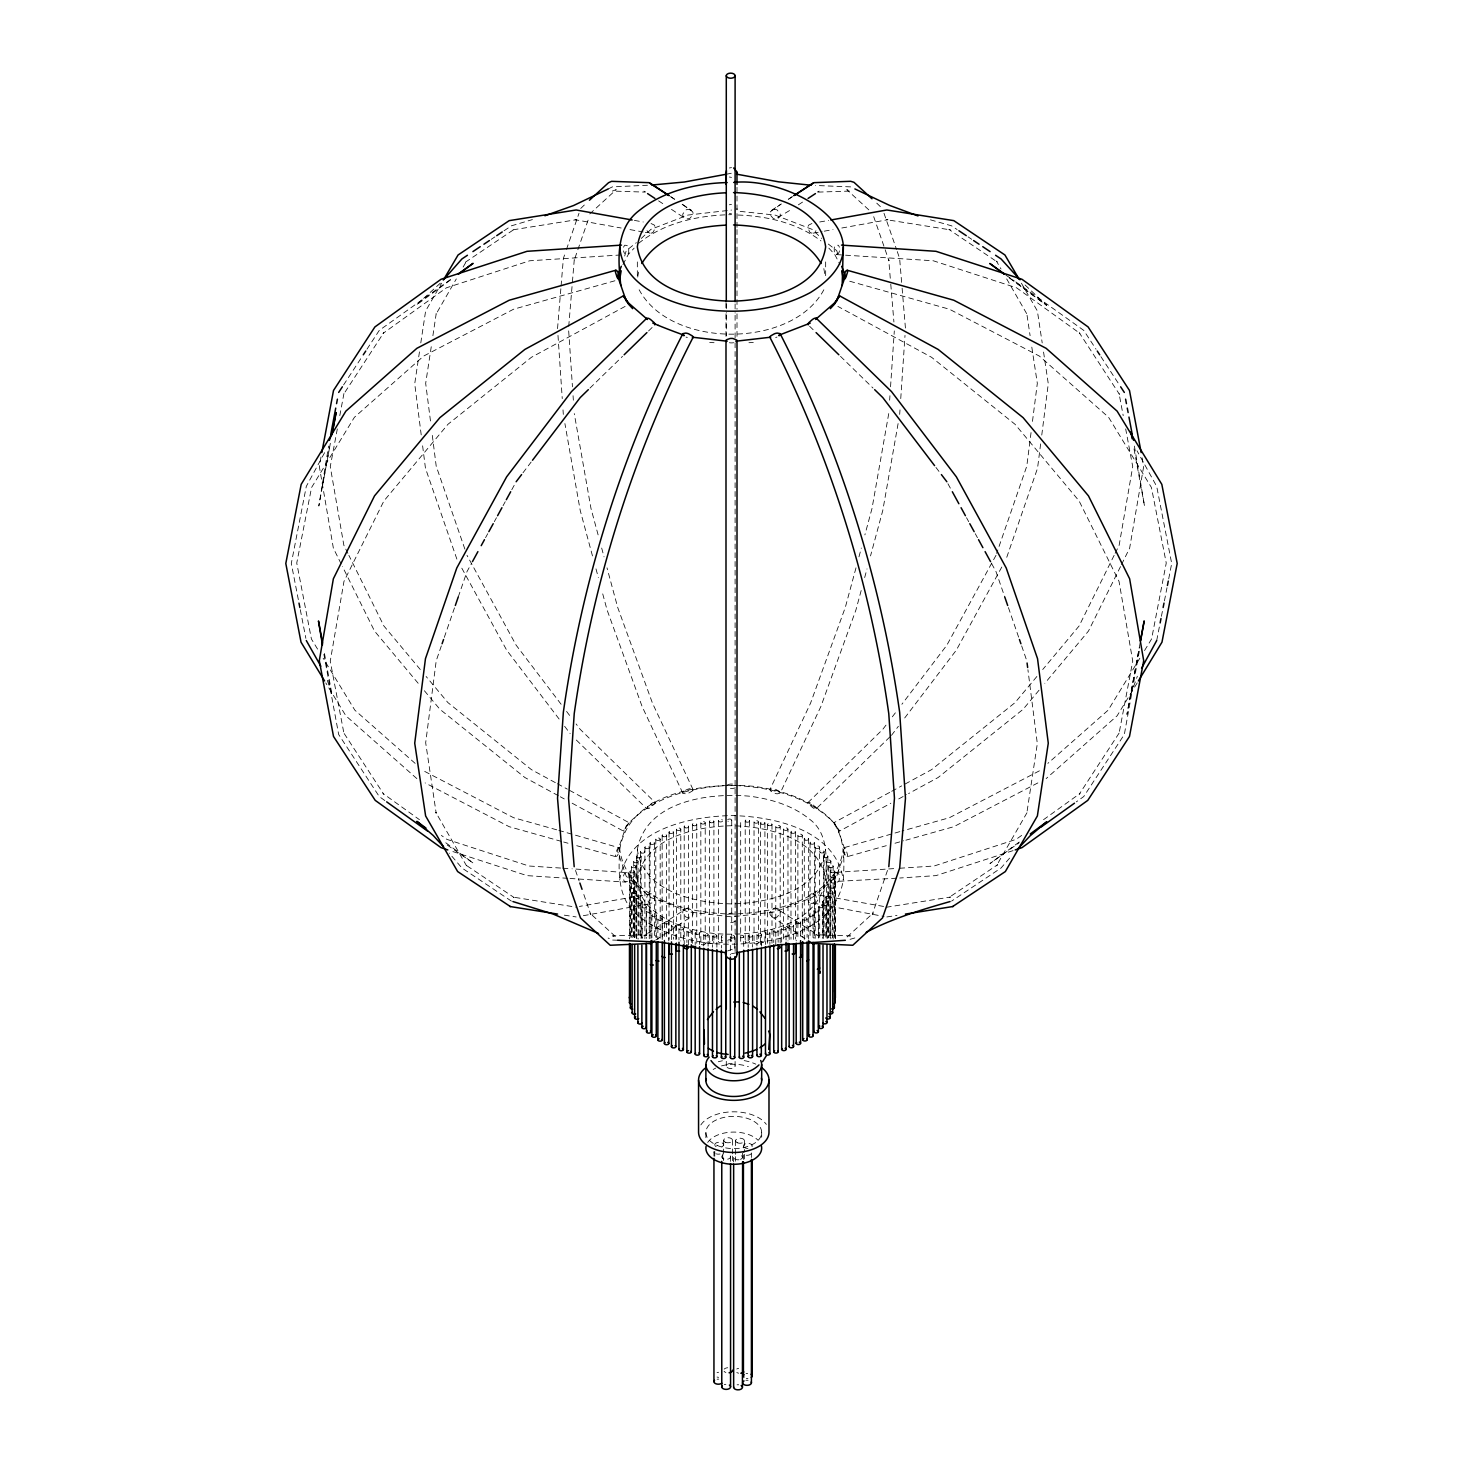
<?xml version="1.0" encoding="UTF-8"?>
<svg xmlns="http://www.w3.org/2000/svg" width="1463" height="1463" viewBox="0 0 1463 1463"><rect width="100%" height="100%" fill="white"/><g stroke="black" fill="none" stroke-linecap="round" stroke-linejoin="round"><path stroke-width="0.75" stroke-dasharray="5 3.75" d="M737.005 229.545L737.005 309.315M737.005 227.314L737.005 186.642M889.65 400.185L889.943 395.723M890.546 386.781L894.314 330.912M899.69 414.376L900.001 409.878M900.751 398.594L905.012 335.411M557.531 328.645L560.896 288.193M561.079 285.943L563.365 258.476L565.724 251.581M568.723 326.45L572.234 284.169M572.417 281.957L574.264 259.701L574.045 260.707L589.296 216.67M888.736 413.59L872.003 508.502L864.889 534.873M330.345 443.307L318.824 506.033L328.59 446.087M1139.33 651.218L1124.334 734.481L1083.717 796.585L1076.329 801.852M1031.049 432.591L1026.788 466.167L996.669 553.361M1032.476 421.399L1037.322 383.343L1031.744 346.713M1040.632 443.911L1037.541 468.251L1006.123 559.122M1041.766 435.06L1048.276 383.763L1043.54 351.888M419.46 351.888L414.724 383.763L421.234 435.06M420.795 342.909L425.623 310.979L441.588 283.182M431.256 346.713L425.678 383.343L430.524 421.399M432.902 335.685L436.193 313.667L435.809 314.563L456.31 278.921M637.703 277.074L639.166 268.589M619.727 849.546C629.09 791.483 705.66 782.303 753.299 786.271C778.7 789.599 804.284 797.28 824.419 813.702C845.23 829.375 844.754 856.678 843.273 880.086C833.91 938.149 757.34 947.347 709.701 943.379C684.3 940.032 658.716 932.37 638.581 915.929C617.77 900.257 618.246 872.954 619.727 849.546C626.969 899.763 688.835 913.205 731.5 914.064C774.165 913.205 836.031 899.763 843.273 849.546M619.727 880.086C626.969 829.868 688.835 816.427 731.5 815.568C774.165 816.427 836.031 829.868 843.273 880.086M637.338 849.546C646.134 800.938 708.988 792.452 749.861 796.238C771.257 799.036 792.818 805.51 809.771 819.353C828.899 833.709 826.357 859.037 825.662 880.086C816.866 928.694 754.012 937.18 713.139 933.394C691.743 930.596 670.182 924.141 653.23 910.297C634.101 895.941 636.643 870.613 637.338 849.546C643.446 891.863 695.547 903.183 731.5 903.896C767.453 903.183 819.554 891.863 825.662 849.546M637.338 880.086C643.446 837.787 695.547 826.467 731.5 825.735C767.453 826.467 819.554 837.787 825.662 880.086M898.099 423.575L882.774 510.496L870.522 555.922M1140.171 642.897L1126.931 714.401L1139.238 647.78M322.409 486.283L330.272 443.819M321 457.005L319.355 466.642L333.363 548.15L341.501 564.59M337.313 428.933L330.272 466.606L343.842 545.224L347.865 553.307M339.8 415.638L343.951 393.474L343.567 394.333L383.69 332.778L382.977 333.454L446.416 287.809L529.679 260.78L621.958 254.891M1156.703 640.538L1159.702 625.122M1161.421 616.307L1162.701 609.705M1164.42 600.891L1166.999 587.687M1168.699 578.873L1171.698 563.474L1156.703 486.393L1137.025 450.787M572.143 803.205L623.366 831.057L629.09 822.736L569.308 790.221M839.451 250.886L839.305 251.508A4.115 2.213 -78.7 0 1 837.952 253.94L835.446 254.269A6.401 3.438 -78.6 0 1 834.331 252.697L834.221 247.924A4.096 2.213 -78.7 0 1 835.245 245.839L838.08 245.162A6.401 3.438 -78.6 0 1 839.195 246.717L839.378 247.247M856.001 567.827L845.321 607.364L810.557 703.154L769.977 789.49M858.964 556.836L861.323 548.058M861.177 590.54L855.91 610.016L820.908 706.446L780.218 793.074L777.237 793.842A6.401 2.67 22.1 0 1 774.53 793.202L770.727 791.062A4.133 1.719 22.1 0 1 770.105 789.252L772.976 788.703A6.401 2.67 22.2 0 1 775.683 789.362L779.468 791.501A4.115 1.719 22.1 0 1 780.218 793.074M864.67 577.556L867.01 568.906M624.664 256.007L626.237 250.667L636.35 242.675M889.87 736.913L816.171 808.783L814.525 808.637A6.401 1.664 40.9 0 1 812.459 807.448L808.71 804.065A4.096 1.061 40.8 0 1 807.905 802.675L882.792 729.342L886.889 723.966M816.171 808.783L816.208 808.399A4.096 1.061 41 0 0 815.421 807.009L811.654 803.644A6.401 1.664 40.9 0 0 809.588 802.456L807.96 802.291M623.622 247.247L623.805 246.717A6.401 3.438 78.6 0 1 624.92 245.162L627.755 245.839A4.096 2.195 78.6 0 1 628.779 247.924L628.669 252.697A6.401 3.438 78.6 0 1 627.554 254.269L624.719 253.574A4.096 2.195 78.6 0 1 623.695 251.49L623.549 250.886M441.351 645.878L436.212 660.764L425.678 742.765L436.193 813.263L435.809 812.367L466.551 865.84L465.307 864.67L514.153 897.569L512.416 897.02L576.148 907.17M444.295 637.374L454.572 607.602M458.248 596.977L466.99 571.612L471.36 563.639M566.455 249.46L579.001 213.269M887.492 870.43L872.259 914.466L873.246 913.003L846.766 937.289L850.533 935.881L816.061 934.747L819.115 935.771L775.683 908.084A6.401 5.962 -71.7 0 0 772.976 908.742L770.105 912.162A4.115 3.84 -71.8 0 0 770.416 915.216L774.53 917.557A6.401 5.98 -72.2 0 0 777.237 916.917L780.09 913.479A4.115 3.84 -71.7 0 0 779.797 910.425L778.133 908.724M1130.606 694.815L1137.354 676.235M1114.129 555.337L1079.109 625.963L1042.717 669.524M1115.135 553.307L1119.158 545.224L1132.728 466.606L1125.687 428.933M1120.512 566.602L1088.472 631.065L1044.838 683.276M1121.499 564.59L1129.637 548.15L1143.645 466.642L1142 457.005M622.964 264.584L628.249 254.489L634.156 248.125M823.834 289.784C792.288 348.962 670.712 348.962 639.166 289.784M324.603 452.67L306.297 486.393L291.302 563.474L298.58 600.891M485.551 537.671L487.746 533.684M494.293 521.688L496.487 517.701M503.034 505.723L505.229 501.718M511.776 489.739L515.049 483.759M996.01 555.318L946.854 645.183L901.885 704.27M1001.808 567.022L956.345 650.121L903.896 719.028M463.131 267.034L466.551 261.091L465.307 262.261L514.153 229.362L512.416 229.91L576.715 219.669M1139.842 658.259L1108.131 710.195L1047.855 763.375M1144.541 650.56L1151.582 639.02L1166.249 563.036L1151.436 487.526L1108.607 417.302L1039.407 356.094L949.432 309.223L848.083 280.768M1137.226 682.874L1117.11 715.809L1046.136 778.609M343.586 384.934L362.056 356.698M366.975 349.182L379.283 330.364L450.403 279.579M580.72 208.478L586.242 203.156M522.968 472.805L531.142 462.052M892.339 716.815L896.417 711.439M891.479 735.359L898.373 726.288M629.108 822.7L623.366 831.057M1036.883 676.491L1015.048 702.624L931.565 769.648L903.659 784.808M1039.041 690.225L1023.112 709.281L938.13 777.511L908.578 793.568M1009.598 858.141L1001.076 867.98L951.608 901.098M440.308 283.2L416.278 305.109L452.908 278.171M589.973 388.079L622.506 356.35M648.548 330.985L653.412 326.231M641.288 238.432L650.944 229.344L687.903 215.079L731.5 210.069M589.754 213.927L616.234 189.641L612.467 191.05L644.781 192.11M781.352 203.906L770.416 211.714A4.115 3.84 71.8 0 0 770.105 214.768L772.976 218.206A6.401 5.962 71.7 0 0 775.683 218.847L791.52 209.374M684.867 908.724L683.203 910.443A4.115 3.84 71.8 0 0 682.91 913.479L685.763 916.917A6.401 5.98 71.8 0 0 688.47 917.557L692.584 915.216A4.115 3.84 71.7 0 0 692.895 912.162L690.024 908.742A6.401 5.962 71.6 0 0 687.317 908.084L643.885 935.771L646.939 934.747L612.467 935.881L616.234 937.289L589.754 913.003L590.741 914.466L582.768 891.406M727.605 950.987L731.5 949.542L735.395 950.987M727.605 914.521L730.037 913.333A6.401 6.327 0.1 0 1 732.963 913.333L735.395 914.521M735.395 921.123L732.963 922.33A6.401 6.327 0 0 1 730.037 922.33L727.605 921.123M1019.254 842.03L989.939 863.591L1019.071 842.798M1021.649 835.41L1016.163 839.341L934.126 866.005L897.807 868.364M1043.54 819.682L1080.023 793.476L1079.31 794.153L1119.433 732.597L1119.049 733.457L1132.746 661.148L1119.03 581.396L1079.109 500.968L1015.048 424.307L931.565 357.283L837.878 306.407M638.581 243.352C664.586 222.358 698.784 215.244 731.5 214.659M491.239 239.329L494.915 236.878M504.077 230.752L511.392 225.832L532.386 219.596M778.133 218.206L779.797 216.506A4.096 3.822 71.6 0 0 780.218 214.073L777.237 210.032A6.401 5.98 71.8 0 0 774.53 209.374L772.08 210.014M798.359 204.857L804.394 200.87M788.776 199.023L792.471 196.572M771.568 210.361L780.84 204.253M788.246 199.37L791.958 196.92M819.115 191.159L817.378 192M655.68 940.124L691.432 916.588M899.836 831.624L843.401 847.882A6.401 1.646 67.9 0 0 843.401 849.564L844.608 853.642A4.115 1.061 67.8 0 0 845.998 856.02L847.095 856.715L886.285 845.687M847.095 856.715L847.461 856.221A6.401 1.646 67.8 0 0 847.479 854.538L846.254 850.46A4.133 1.061 67.8 0 0 844.608 847.79L843.767 847.37M889.705 792.379L833.892 822.7L839.634 831.057L890.857 803.205M898.739 798.926L906.603 794.647M625.122 306.407L531.435 357.283L447.952 424.307L383.891 500.968L343.97 581.378L330.254 661.148L343.951 733.457L343.567 732.597L383.69 794.153L382.977 793.476L419.46 819.682M891.699 791.3L901.665 785.887M1039.407 770.836L949.432 817.707L901.994 831.021M1037.852 782.924L953.785 826.705L905.89 840.183M608.151 188.983L612.375 186.88L647.451 185.252M854.849 937.948L847.095 940.197M776.963 337.057L775.683 337.569M727.605 784.698L730.037 784.113A6.401 3.017 0 0 1 732.963 784.131L735.395 784.698M735.395 787.844L732.963 788.429A6.401 3.036 0 0 1 730.037 788.429L727.605 787.844M1013.054 850.625L935.973 875.624L899.727 878.019M729.36 167.989L731.5 167.605M811.928 223.528L808.71 225.064A4.096 3.182 89.9 0 0 807.905 227.35L809.588 231.922A6.401 4.956 89.9 0 0 811.654 233.129L815.421 231.684A4.096 3.164 89.9 0 0 815.952 230.624M649.737 893.783L647.579 895.246A4.096 3.182 89.8 0 0 646.792 897.551L648.475 902.122A6.401 4.956 89.9 0 0 650.541 903.311L653.943 902.305A4.133 3.2 89.8 0 0 655.113 898.959L653.412 895.009A6.401 4.956 -90 0 0 651.346 893.802L579.421 906.438M729.36 204.802L730.037 204.601A6.401 6.327 0 0 1 731.5 204.436M614.917 280.768L513.568 309.223L423.593 356.094L354.393 417.302L311.564 487.526L296.751 563.036L311.418 639.02L318.459 650.56M894.99 843.237L903.713 840.786M726.361 174.225L731.5 173.201M731.5 953.73L736.639 952.706M813.263 233.147L822.06 231.575M824.254 231.172L833.032 229.6M841.828 228.009L887.968 219.688L886.285 219.669L950.584 229.91L948.847 229.362L997.693 262.261L996.449 261.091L1001.003 269.009M819.737 221.992L828.607 220.401M583.353 915.692L652.132 903.348M886.285 907.261L950.584 897.02L948.847 897.569L997.693 864.67L996.449 865.84L1027.191 812.367L1026.807 813.263L1037.322 743.588L1027.922 669.725M886.852 916.954L896.984 915.417M733.64 342.726L732.963 342.817A6.401 3.036 0 0 1 730.037 342.817L729.36 342.726M626.493 872.332L625.048 872.99A4.133 2.213 -78.6 0 0 623.549 876.044L623.805 880.214A6.401 3.438 -78.6 0 0 624.92 881.787L627.426 881.458A4.133 2.213 -78.6 0 0 628.925 878.403L628.669 874.234A6.401 3.438 -78.7 0 0 627.554 872.661L572.015 868.803M837.019 882.116L838.08 881.787A6.401 3.438 78.6 0 0 839.195 880.214L839.451 876.044A4.115 2.213 78.6 0 0 838.281 873.356L835.446 872.661A6.401 3.438 78.7 0 0 834.331 874.234L834.056 878.403A4.133 2.213 78.6 0 0 835.574 881.458L897.496 878.166M836.507 872.332L886.45 869.095M888.718 868.949L895.539 868.51M748.946 342.708L753.299 342.47M818.219 192.11L850.533 191.05L846.766 189.641L869.936 210.891M651.072 223.528L654.29 225.064A4.115 3.182 -89.9 0 1 655.095 227.972L653.412 231.922A6.401 4.956 -89.8 0 1 651.346 233.129L645.348 232.361M576.148 219.761L575.032 219.688L621.172 228.009M564.334 915.161L576.148 916.954M850.625 186.88L815.494 185.472M617.66 940.234L612.375 940.051L608.114 938.021M738.047 215.043C767.161 216.067 797.408 222.925 820.944 240.901M709.701 342.47L714.054 342.708M731.5 177.389L729.36 177.005M836.507 254.599L843.31 255.037M845.596 255.184L933.321 260.78L1016.584 287.809L1080.023 333.454L1079.31 332.778L1119.433 394.333L1119.049 393.474L1123.2 415.638M560.658 868.053L528.875 866.005L446.837 839.341L441.351 835.41M562.926 868.199L569.747 868.656M567.754 878.312L527.027 875.624L449.946 850.625M569.985 878.458L625.981 882.116M619.233 847.37L618.392 847.772A4.115 1.061 -67.9 0 0 617.002 849.893L615.539 854.538A6.401 1.664 -67.8 0 0 615.539 856.239L616.746 856.312A4.133 1.061 -67.8 0 0 618.392 853.624L619.599 849.564A6.401 1.646 -67.9 0 0 619.599 847.882L558.866 830.417M883.579 906.438L811.654 893.802A6.401 4.956 -89.8 0 0 809.588 895.009L807.905 898.959A4.133 3.2 -89.9 0 0 809.057 902.305L884.073 916.478M810.868 903.348L812.459 903.311A6.401 4.956 90 0 0 814.525 902.122L816.208 897.551A4.096 3.182 -89.9 0 0 815.421 895.246L813.263 893.783M740.205 211.385L775.097 215.079L812.056 229.344L821.731 238.414M634.393 220.401L643.263 221.992M629.968 229.6L643.153 231.959M556.708 829.814L513.568 817.707L423.593 770.836M561.463 841.408L509.215 826.705L425.148 782.924M563.657 842.011L568.01 843.237M576.715 845.687L615.905 856.715M930.468 219.834L951.608 225.832L957.095 229.526M729.36 213.397L730.037 213.598A6.401 6.327 0 0 0 731.5 213.763M649.737 233.147L647.926 232.123A4.115 3.182 -89.9 0 1 647.048 230.624M645.622 192L643.885 191.159M687.317 337.569L686.037 337.057M690.92 210.014L688.47 209.374A6.401 5.98 -71.7 0 0 685.763 210.032L682.782 214.073A4.115 3.84 -71.6 0 0 683.532 217.018L687.317 218.847A6.401 5.962 -71.7 0 0 690.024 218.188L692.895 214.768A4.115 3.84 -71.9 0 0 692.584 211.714L681.648 203.906M555.355 782.632L531.435 769.648L447.952 702.624L426.117 676.491M557.348 783.711L567.315 789.124M558.354 795.707L524.87 777.511L439.888 709.281L423.959 690.225M560.329 796.786L564.261 798.926M670.529 196.572L674.224 199.023M671.042 196.92L674.754 199.37M682.16 204.253L691.432 210.361M658.606 200.87L664.641 204.857M671.48 209.374L684.867 218.206M771.568 916.588L808.637 941.002M968.085 236.878L971.761 239.329M511.392 901.098L461.924 867.98L449.214 853.148M447.166 844.974L473.372 863.207L444.203 841.591M1005.904 275.135L1014.188 280.805M1015.834 281.938L1083.717 330.364L1096.025 349.182M384.824 800.535L379.283 796.585L338.666 734.481L323.707 653.358M1009.945 278.299L1046.52 305.273L1022.93 282.962M1009.525 277.915L1046.52 305.273M833.91 822.736L839.634 831.057M828.314 244.047L836.763 250.667L838.354 255.97M415.145 763.375L354.869 710.195L323.158 658.259M416.864 778.609L345.89 715.809L325.774 682.874M876.758 203.156L882.28 208.478M655.04 802.291L653.412 802.437A6.401 1.646 -40.9 0 0 651.328 803.662L647.579 807.009A4.096 1.061 -40.9 0 0 646.792 808.399L648.475 808.637A6.401 1.646 -40.9 0 0 650.541 807.43L654.29 804.065A4.115 1.061 -40.9 0 0 655.095 802.456L580.208 729.342L576.111 723.966M809.588 326.231L814.452 330.985M840.494 356.35L873.027 388.079M576.331 740.04L646.829 808.783M828.844 248.125L834.751 254.489L840.036 264.584M420.283 669.524L383.891 625.963L348.871 555.337M418.162 683.276L374.528 631.065L342.488 566.602M935.954 467.429L940.032 472.805M561.115 704.27L516.146 645.183L466.99 555.318M566.583 711.439L570.661 716.815M559.104 719.028L506.655 650.121L461.192 567.022M564.627 726.288L570.149 733.548M1100.944 356.698L1119.414 384.934M1021.412 283.182L1037.377 310.979L1042.205 342.909M1006.69 278.921L1027.191 314.563L1026.807 313.667L1030.098 335.685M947.951 483.759L951.224 489.739M966.513 517.701L968.707 521.688M975.254 533.684L977.449 537.671M991.64 563.639L996.01 571.612L1004.752 596.977M693.023 789.49L652.461 703.154L617.679 607.364L606.999 567.827M682.782 793.074L642.092 706.446L607.09 610.016L601.823 590.54M456.877 559.122L425.459 468.251L422.368 443.911M883.999 213.269L896.545 249.46M897.276 251.581L899.635 258.476L901.921 285.943M873.704 216.67L888.955 260.707L888.736 259.701L890.583 281.957M1008.428 607.602L1018.705 637.374M1021.649 645.878L1026.788 660.764M464.868 549.1L436.212 466.167L431.951 432.591M575.508 870.43L579.129 880.909M327.328 680.313L332.083 694.925L323.835 650.084M598.111 534.873L590.997 508.502L574.264 413.59M601.677 548.058L604.036 556.836M592.478 555.922L580.226 510.496L564.901 423.575M595.99 568.906L598.33 577.556M300.299 609.705L305.858 638.325M1134.41 446.087L1144.523 505.979L1133.386 445.465M823.834 268.589L825.297 277.074M902.122 288.193L905.469 328.645M890.766 284.169L893.911 322.006M568.686 330.912L572.454 386.781M573.057 395.723L573.35 400.185M557.988 335.411L562.249 398.594M562.999 409.878L563.31 414.376M835.355 876.648A2.195 1.262 0 0 1 831.935 877.635A2.195 1.262 0 0 1 832.154 875.441A2.195 1.262 0 0 1 835.355 876.648L835.355 938.167M835.245 881.622L835.245 938.588M834.66 871.381L834.66 937.454M834.349 886.889L834.349 937.015M833.142 866.151L833.142 939.063M832.666 892.083A2.195 1.262 0 0 1 829.247 893.07A2.195 1.262 0 0 1 829.484 890.876A2.195 1.262 0 0 1 832.666 892.083L832.666 937.655M830.893 861.36A2.195 1.262 0 0 1 827.491 862.365A2.195 1.262 0 0 1 827.692 860.153A2.195 1.262 0 0 1 830.893 861.36L830.856 938.88M830.253 871.454L830.179 937.856M829.96 886.944L829.96 937.088M828.771 866.462L828.771 937.088M828.259 891.918L828.259 937.49M827.857 856.367L827.857 938.405M826.979 901.793L826.979 938.258M826.504 861.232L826.504 938.697M825.662 261.932L825.662 277.037M825.809 897.13L825.809 938.149M824.071 851.557L824.071 938.149M823.468 856.458L823.468 938.496M823.011 906.566A2.195 1.262 0 0 1 819.591 907.535A2.195 1.262 0 0 1 819.847 905.341A2.195 1.262 0 0 1 823.011 906.566L823.011 938.46M822.572 901.848L822.572 938.313M819.609 847.278A2.195 1.262 0 0 1 816.226 848.302A2.195 1.262 0 0 1 816.391 846.089A2.195 1.262 0 0 1 819.609 847.278L819.701 938.46M818.622 906.383L818.622 938.295M818.366 910.772L818.366 938.112M815.202 847.168L815.202 938.313M814.452 842.926L814.452 938.624M813.977 911.028L813.977 938.386M813.044 915.052L813.044 937.838M810.045 843.035L810.045 938.734M808.655 838.866L808.655 939.118M807.101 919.057A2.195 1.262 0 0 1 803.681 920.008A2.195 1.262 0 0 1 803.955 917.813A2.195 1.262 0 0 1 807.101 919.057L807.101 937.289M804.284 838.866L804.284 939.447M802.712 918.874L802.712 937.088M802.291 835.428A2.195 1.262 0 0 1 798.908 836.452A2.195 1.262 0 0 1 799.072 834.257A2.195 1.262 0 0 1 802.291 835.428L802.291 937.966M800.59 922.403L800.59 938.35M797.884 835.318L797.884 937.856M796.201 922.659L796.201 940.874M795.378 832.008L795.378 939.1M793.549 925.732L793.549 939.392M790.989 832.136L790.989 939.228M789.16 925.75L789.16 941.697M787.972 829.283A2.195 1.262 0 0 1 784.461 830.143A2.195 1.262 0 0 1 784.936 827.967A2.195 1.262 0 0 1 787.972 829.283L787.972 940.947M786.052 928.676A2.195 1.262 0 0 1 782.614 929.627A2.195 1.262 0 0 1 782.906 927.432A2.195 1.262 0 0 1 786.052 928.676L786.052 940.069M783.601 828.972L783.601 940.618M781.663 928.475L781.663 942.154M780.181 826.632A2.195 1.262 0 0 1 776.798 827.656A2.195 1.262 0 0 1 776.944 825.461A2.195 1.262 0 0 1 780.181 826.632L780.181 947.402M778.133 930.907L778.133 942.3M775.774 826.54L775.774 947.311M773.744 931.145L773.744 942.538M771.989 824.382L771.989 945.153M769.885 933.047L769.885 944.44M767.6 824.51L767.6 945.281M765.478 933.065L765.478 944.458M764.911 822.938L764.911 943.708A2.195 1.262 0 0 0 761.93 942.647A2.195 1.262 0 0 0 760.943 944.586A2.195 1.262 0 0 0 764.418 944.641M761.674 1132.252L761.674 1138.982M761.345 934.766A2.195 1.262 0 0 1 757.889 935.698A2.195 1.262 0 0 1 758.2 933.504A2.195 1.262 0 0 1 761.345 934.766L761.345 946.159M760.522 823.212L760.522 943.964M758.419 822.023A2.195 1.262 0 0 1 754.999 822.992A2.195 1.262 0 0 1 755.255 820.798A2.195 1.262 0 0 1 758.419 822.023L758.419 942.794A2.195 1.262 0 0 1 754.999 943.763A2.195 1.262 0 0 1 755.255 941.569A2.195 1.262 0 0 1 758.419 942.794M756.956 934.546L756.956 945.939M754.03 821.859L754.03 942.629M752.585 935.698L752.585 947.091M751.415 1152.917L751.415 1157.471M749.623 820.908L749.623 941.678M748.196 935.918L748.196 947.311M745.216 820.962L745.216 941.733M744.411 1140.719L744.411 1152.112M744.411 1154.38L744.411 1158.952M740.406 935.406A2.195 1.262 0 0 1 743.698 936.503L743.698 947.896M752.055 1146.608A4.407 2.542 0 0 0 748.599 1143.408A4.407 2.542 0 0 0 743.442 1145.712L743.423 1152.661M743.423 1154.929L743.423 1159.482M742.619 1152.917L742.619 1159.757M737.005 313.85L737.005 336.472M735.596 1140.719L735.596 1154.38M735.596 1156.666L735.596 1161.22M735.103 303.957L735.103 313.082M735.103 315.35L735.103 340.458M735.103 342.744L735.103 951.974M735.103 1061.498L735.103 1066.07A4.407 2.542 0 0 1 728.373 1068.136A4.407 2.542 0 0 1 728.611 1063.747A4.407 2.542 0 0 1 735.103 1066.07M734.737 936.85A2.195 1.262 0 0 1 731.281 937.783A2.195 1.262 0 0 1 731.61 935.589A2.195 1.262 0 0 1 734.737 936.85L734.737 950.529M733.64 1157.361L733.64 1161.915M732.524 1140.171L732.524 1153.832M732.524 1156.117L732.524 1160.671M731.719 820.396L731.719 941.166M730.567 1156.812L730.567 1161.366M730.348 936.631L730.348 954.864M726.288 303.792L726.288 312.917M726.288 315.203L726.288 335.74M726.288 1061.333L726.288 1065.905M725.995 302.676L725.995 309.315M725.995 313.85L725.995 336.472M723.728 1140.335L723.545 1160.561M722.74 1153.978L722.74 1158.55M721.387 936.631L721.387 948.024M718.37 820.725L718.37 941.495M716.87 935.845A2.195 1.262 0 0 1 713.56 936.942A2.195 1.262 0 0 1 713.578 934.747A2.195 1.262 0 0 1 716.87 935.845L716.87 947.238M714.767 1151.436L714.767 1156.319M713.907 821.365L713.907 942.135M713.944 1151.546L713.944 1156.099M712.481 935.845L712.481 947.238M709.537 821.657L709.537 942.428M708.11 934.82A2.195 1.262 0 0 1 704.636 935.753A2.195 1.262 0 0 1 705.001 933.559A2.195 1.262 0 0 1 708.11 934.82L708.11 946.214M705.879 1132.728L705.879 1139.439M705.221 822.883A2.195 1.262 0 0 1 701.819 823.87A2.195 1.262 0 0 1 702.039 821.676A2.195 1.262 0 0 1 705.221 822.883L705.221 943.653A2.195 1.262 0 0 1 701.819 944.641A2.195 1.262 0 0 1 702.039 942.428A2.195 1.262 0 0 1 705.221 943.653M703.721 934.583L703.721 945.976M700.832 822.736L700.832 943.507M699.57 933.028L699.57 944.421M696.754 824.492L696.754 945.263M695.181 933.229L695.181 944.623M692.365 824.565L692.365 945.336M691.304 931.126A2.195 1.262 0 0 1 687.976 932.205A2.195 1.262 0 0 1 688.012 930.011A2.195 1.262 0 0 1 691.304 931.126L691.304 942.519M688.579 826.522L688.579 947.293M686.897 931.108L686.897 942.501M684.209 826.833L684.209 945.317M683.367 928.822A2.195 1.262 0 0 1 679.893 929.718A2.195 1.262 0 0 1 680.277 927.524A2.195 1.262 0 0 1 683.367 928.822L683.367 942.483M680.789 829.32A2.195 1.262 0 0 1 677.406 830.307A2.195 1.262 0 0 1 677.607 828.113A2.195 1.262 0 0 1 680.789 829.32L680.789 940.965M678.978 928.566L678.978 939.959M676.4 829.174L676.4 940.837M675.851 925.768L675.851 941.715M673.419 832.154L673.419 939.246M671.462 925.951L671.462 939.63M669.03 832.246L669.03 939.337M668.792 922.678A2.195 1.262 0 0 1 665.464 923.756A2.195 1.262 0 0 1 665.519 921.562A2.195 1.262 0 0 1 668.792 922.678L668.792 940.91M666.525 835.355L666.525 940.179M664.385 922.641L664.385 940.874M662.245 919.239A2.195 1.262 0 0 1 658.771 920.136A2.195 1.262 0 0 1 659.155 917.959A2.195 1.262 0 0 1 662.245 919.239L662.245 939.758M662.154 835.684L662.154 940.49M660.179 839.25A2.195 1.262 0 0 1 656.796 840.256A2.195 1.262 0 0 1 656.978 838.061A2.195 1.262 0 0 1 660.179 839.25L660.179 939.502M657.875 918.983L657.875 939.484M656.284 915.161L656.284 937.948M655.79 839.122L655.79 937.106M654.418 843.109L654.418 938.807M651.895 915.326L651.895 938.112M650.944 911.102A2.195 1.262 0 0 1 647.597 912.162A2.195 1.262 0 0 1 647.688 909.968A2.195 1.262 0 0 1 650.944 911.102L650.944 938.46M650.029 843.2L650.029 938.917M649.279 847.242L649.279 938.716M646.536 911.065L646.536 938.405M646.244 906.804A2.195 1.262 0 0 1 642.751 907.682A2.195 1.262 0 0 1 643.171 905.506A2.195 1.262 0 0 1 646.244 906.804L646.244 938.697M644.909 847.242L644.909 938.716M642.275 901.94L642.275 938.405M641.873 906.53L641.873 938.423M641.105 856.55L641.105 938.588M640.447 851.85L640.447 938.441M639.02 897.221A2.195 1.262 0 0 1 635.674 898.282A2.195 1.262 0 0 1 635.783 896.069A2.195 1.262 0 0 1 639.02 897.221L639.02 938.24M638.087 861.652A2.195 1.262 0 0 1 634.576 862.512A2.195 1.262 0 0 1 635.052 860.335A2.195 1.262 0 0 1 638.087 861.652L638.087 939.136M637.338 261.932L637.338 277.037M636.698 856.678L636.698 938.697M636.515 892.357A2.195 1.262 0 0 1 633.022 893.235A2.195 1.262 0 0 1 633.461 891.04A2.195 1.262 0 0 1 636.515 892.357L636.515 937.929M635.856 866.553A2.195 1.262 0 0 1 632.491 867.596A2.195 1.262 0 0 1 632.638 865.401A2.195 1.262 0 0 1 635.856 866.553L635.856 937.198M634.796 887.053L634.796 937.18M634.631 897.166L634.631 938.167M634.412 871.564L634.412 937.637M633.881 882.024A2.195 1.262 0 0 1 630.516 883.049A2.195 1.262 0 0 1 630.626 880.854A2.195 1.262 0 0 1 633.881 882.024L633.881 938.99M633.717 861.341L633.717 938.807M632.144 892.064L632.144 937.637M631.467 866.462L631.467 937.106M630.407 887.2L630.407 937.326M630.004 871.692L630.004 937.783M629.364 876.648L629.474 938.899M707.69 1142.457A27.888 16.111 0 0 1 731.628 1132.124A27.888 16.111 0 0 1 758.035 1140.226M713.176 1069.508A27.888 16.111 0 0 1 715.7 1068.118M721.552 1065.905A27.888 16.111 0 0 1 748.379 1066.655M718.333 1061.754A35.222 20.336 0 0 1 722.411 1060.785M744.173 1060.602A35.222 20.336 0 0 1 755.841 1064.168M700.85 1124.919A35.222 20.336 0 0 1 733.274 1111.807A35.222 20.336 0 0 1 766.338 1124.389M745.911 1380.322A4.407 2.542 0 0 1 748.105 1380.322M750.994 1153.85A4.407 2.542 0 0 1 747.008 1155.295A4.407 2.542 0 0 1 743.021 1153.85M730.256 1155.88A4.407 2.542 0 0 1 727.349 1159.263A4.407 2.542 0 0 1 721.826 1157.233A4.407 2.542 0 0 1 725.886 1154.27M724.295 1384.547A4.407 2.542 0 0 1 725.886 1384.309M747.959 1148.437A4.407 2.542 0 0 1 743.442 1145.712M747.959 1378.475A4.407 2.542 0 0 1 746.331 1378.329M746.075 1373.611A4.407 2.542 0 0 1 747.684 1373.391M720.089 1153.96A4.407 2.542 0 0 1 716.34 1153.886M715.041 1153.301A4.407 2.542 0 0 1 714.054 1152.186M717.108 1379.225A4.407 2.542 0 0 1 718.754 1379.134M741.522 1155.715A4.407 2.542 0 0 1 740.516 1159.373M738.998 1159.757A4.407 2.542 0 0 1 734.408 1158.696A4.407 2.542 0 0 1 734.408 1155.843M737.078 1384.821A4.407 2.542 0 0 1 738.724 1384.803M714.767 1144.926A4.407 2.542 0 0 1 719.156 1142.237A4.407 2.542 0 0 1 723.545 1144.926A4.407 2.542 0 0 1 718.607 1147.285M716.139 1146.626A4.407 2.542 0 0 1 714.968 1145.566M718.607 1377.323A4.407 2.542 0 0 1 717.035 1377.03M717.035 1372.587A4.407 2.542 0 0 1 718.607 1372.276M725.886 1372.477A4.407 2.542 0 0 1 724.094 1371.306M724.203 1369.13A4.407 2.542 0 0 1 727.714 1367.759M738.632 1373.172A4.407 2.542 0 0 1 736.785 1372.495M736.785 1369.021A4.407 2.542 0 0 1 738.632 1368.344M736.95 208.478A4.133 4.078 -0.5 0 1 736.95 209.739M722.503 942.062A2.195 1.262 0 0 1 719.211 942.446A2.195 1.262 0 0 1 719.119 940.508A2.195 1.262 0 0 1 722.448 940.782M722.503 821.292A2.195 1.262 0 0 1 719.211 821.676A2.195 1.262 0 0 1 719.119 819.737A2.195 1.262 0 0 1 722.448 820.03M740.68 941.349A2.195 1.262 0 0 0 740.68 941.02L740.68 820.249A2.195 1.262 0 0 1 740.68 820.597M722.155 937.49A2.195 1.262 0 0 1 722.32 935.479M727.696 940.38A2.195 1.262 0 0 1 730.897 940.087A2.195 1.262 0 0 1 731.116 941.953A2.195 1.262 0 0 1 727.879 941.916M727.696 819.609A2.195 1.262 0 0 1 730.897 819.317A2.195 1.262 0 0 1 731.116 821.182A2.195 1.262 0 0 1 727.879 821.145M743.698 936.503A2.195 1.262 0 0 1 740.406 937.6M838.336 870.924L836.763 876.264L812.056 897.605L775.097 911.851L731.5 916.862L687.903 911.851L680.569 908.724A333.418 288.028 81.9 0 0 658.405 900.147L650.944 897.605L626.237 876.264L617.569 851.082L626.237 825.918C652.754 796.219 693.133 786.856 731.5 785.302C769.867 786.856 810.246 796.219 836.763 825.918L845.431 851.082L838.336 870.924M683.916 791.154L683.532 791.501A4.133 1.719 -22.1 0 0 682.892 793.312L685.763 793.842A6.401 2.67 -22.1 0 0 688.47 793.202L692.273 791.062A4.133 1.719 -22.2 0 0 692.895 789.252L690.024 788.703A6.401 2.67 -22.1 0 0 687.317 789.362L683.916 791.154M717.236 1145.456A27.888 16.111 0 0 0 761.51 1134.282A27.888 16.111 0 0 0 722.594 1117.732A27.888 16.111 0 0 0 717.236 1145.456M725.575 1142.329A4.407 2.542 0 0 0 732.506 1140.5A4.407 2.542 0 0 0 726.288 1137.94A4.407 2.542 0 0 0 725.575 1142.329M737.334 1142.749A4.407 2.542 0 0 0 744.374 1141.049A4.407 2.542 0 0 0 738.303 1138.379A4.407 2.542 0 0 0 737.334 1142.749M797.006 923.5A2.195 1.262 0 0 0 800.572 922.732A2.195 1.262 0 0 0 797.609 921.343A2.195 1.262 0 0 0 797.006 923.5M826.632 897.971A2.195 1.262 0 0 0 830.179 897.185A2.195 1.262 0 0 0 827.198 895.795A2.195 1.262 0 0 0 826.632 897.971M814.781 911.888A2.195 1.262 0 0 0 818.347 911.102A2.195 1.262 0 0 0 815.385 909.712A2.195 1.262 0 0 0 814.781 911.888M823.248 902.744A2.195 1.262 0 0 0 826.906 902.122A2.195 1.262 0 0 0 824.163 900.605A2.195 1.262 0 0 0 823.248 902.744M809.313 915.984A2.195 1.262 0 0 0 812.989 915.381A2.195 1.262 0 0 0 810.246 913.863A2.195 1.262 0 0 0 809.313 915.984M789.819 926.646A2.195 1.262 0 0 0 793.495 926.061A2.195 1.262 0 0 0 790.77 924.525A2.195 1.262 0 0 0 789.819 926.646M672.212 926.829A2.195 1.262 0 0 0 675.815 926.097A2.195 1.262 0 0 0 672.925 924.671A2.195 1.262 0 0 0 672.212 926.829M652.644 916.204A2.195 1.262 0 0 0 656.247 915.491A2.195 1.262 0 0 0 653.376 914.046A2.195 1.262 0 0 0 652.644 916.204M710.341 943.288A2.195 1.262 0 0 0 713.889 942.465A2.195 1.262 0 0 0 710.908 941.111A2.195 1.262 0 0 0 710.341 943.288M710.341 822.517A2.195 1.262 0 0 0 713.889 821.712A2.195 1.262 0 0 0 710.908 820.341A2.195 1.262 0 0 0 710.341 822.517M685.031 827.692A2.195 1.262 0 0 0 688.579 826.869A2.195 1.262 0 0 0 685.58 825.498A2.195 1.262 0 0 0 685.031 827.692M645.75 848.412A2.195 1.262 0 0 0 649.279 847.571A2.195 1.262 0 0 0 646.262 846.236A2.195 1.262 0 0 0 645.75 848.412M637.429 857.556A2.195 1.262 0 0 0 641.05 856.879A2.195 1.262 0 0 0 638.234 855.398A2.195 1.262 0 0 0 637.429 857.556M695.949 934.089A2.195 1.262 0 0 0 699.533 933.357A2.195 1.262 0 0 0 696.644 931.931A2.195 1.262 0 0 0 695.949 934.089M630.736 872.57A2.195 1.262 0 0 0 634.357 871.893A2.195 1.262 0 0 0 631.522 870.412A2.195 1.262 0 0 0 630.736 872.57M761.327 824.053A2.195 1.262 0 0 0 764.893 823.267A2.195 1.262 0 0 0 761.93 821.877A2.195 1.262 0 0 0 761.327 824.053M766.137 933.961A2.195 1.262 0 0 0 769.812 933.376A2.195 1.262 0 0 0 767.106 931.821A2.195 1.262 0 0 0 766.137 933.961M693.06 825.461A2.195 1.262 0 0 0 696.699 824.821A2.195 1.262 0 0 0 693.919 823.322A2.195 1.262 0 0 0 693.06 825.461M748.983 936.777A2.195 1.262 0 0 0 752.567 936.027A2.195 1.262 0 0 0 749.641 934.619A2.195 1.262 0 0 0 748.983 936.777M631.138 888.078A2.195 1.262 0 0 0 634.759 887.383A2.195 1.262 0 0 0 631.906 885.92A2.195 1.262 0 0 0 631.138 888.078M650.742 844.096A2.195 1.262 0 0 0 654.382 843.438A2.195 1.262 0 0 0 651.565 841.938A2.195 1.262 0 0 0 650.742 844.096M638.618 902.982A2.195 1.262 0 0 0 642.239 902.269A2.195 1.262 0 0 0 639.368 900.824A2.195 1.262 0 0 0 638.618 902.982M662.995 836.525A2.195 1.262 0 0 0 666.525 835.702A2.195 1.262 0 0 0 663.507 834.349A2.195 1.262 0 0 0 662.995 836.525M745.892 942.629A2.195 1.262 0 0 0 749.568 942.007A2.195 1.262 0 0 0 746.807 940.49A2.195 1.262 0 0 0 745.892 942.629M745.892 821.859A2.195 1.262 0 0 0 749.568 821.237A2.195 1.262 0 0 0 746.807 819.719A2.195 1.262 0 0 0 745.892 821.859M630.224 877.818A2.195 1.262 0 0 0 633.735 876.94A2.195 1.262 0 0 0 630.681 875.624A2.195 1.262 0 0 0 630.224 877.818M641.471 852.984A2.195 1.262 0 0 0 644.836 851.96A2.195 1.262 0 0 0 641.617 850.771A2.195 1.262 0 0 0 641.471 852.984M774.53 932.004A2.195 1.262 0 0 0 778.115 931.236A2.195 1.262 0 0 0 775.171 929.828A2.195 1.262 0 0 0 774.53 932.004M669.725 833.124A2.195 1.262 0 0 0 673.364 832.484A2.195 1.262 0 0 0 670.584 830.984A2.195 1.262 0 0 0 669.725 833.124M791.702 833.014A2.195 1.262 0 0 0 795.323 832.337A2.195 1.262 0 0 0 792.507 830.856A2.195 1.262 0 0 0 791.702 833.014M810.758 843.913A2.195 1.262 0 0 0 814.397 843.255A2.195 1.262 0 0 0 811.599 841.774A2.195 1.262 0 0 0 810.758 843.913M824.163 857.355A2.195 1.262 0 0 0 827.802 856.696A2.195 1.262 0 0 0 825.022 855.197A2.195 1.262 0 0 0 824.163 857.355M831.679 882.756A2.195 1.262 0 0 0 835.227 881.951A2.195 1.262 0 0 0 832.246 880.58A2.195 1.262 0 0 0 831.679 882.756M830.947 872.332A2.195 1.262 0 0 0 834.605 871.71A2.195 1.262 0 0 0 831.825 870.192A2.195 1.262 0 0 0 830.947 872.332M830.637 887.84A2.195 1.262 0 0 0 834.294 887.218A2.195 1.262 0 0 0 831.533 885.7A2.195 1.262 0 0 0 830.637 887.84M829.612 867.303A2.195 1.262 0 0 0 833.142 866.48A2.195 1.262 0 0 0 830.143 865.127A2.195 1.262 0 0 0 829.612 867.303M820.542 852.71A2.195 1.262 0 0 0 824.071 851.887A2.195 1.262 0 0 0 821.054 850.533A2.195 1.262 0 0 0 820.542 852.71M805.125 840.036A2.195 1.262 0 0 0 808.655 839.195A2.195 1.262 0 0 0 805.619 837.842A2.195 1.262 0 0 0 805.125 840.036M768.331 825.388A2.195 1.262 0 0 0 771.952 824.711A2.195 1.262 0 0 0 769.117 823.248A2.195 1.262 0 0 0 768.331 825.388"/><path stroke-width="1.5" d="M725.995 951.005C722.521 959.051 736.291 962.819 737.005 954.443L737.005 340.66M725.995 184.393L726.434 170.604M737.005 184.393L736.95 171.829L733.64 167.989M737.005 172.506L736.657 174.17L778.682 181.851L811.142 185.234M888.809 866.718L894.46 798.249L888.773 713.615C870.192 582.749 830.307 455.103 769.977 337.441A4.115 1.719 -22.1 0 1 770.727 335.868L774.53 333.729A6.401 2.67 -22.1 0 1 777.219 333.089L780.09 333.619A4.133 1.719 -22.1 0 1 779.486 335.448L779.084 335.777M704.105 1029.97L704.453 1043.979M620.824 285.486C617.898 259.902 615.74 228.649 638.581 211.001C663.416 191.031 695.821 183.35 727.148 182.564M619.727 279.195L621.172 270.801M733.676 182.436C794.775 176.017 895.886 238.89 810.539 292.472C773.561 312.369 729.287 315.313 688.726 306.462C659.027 298.946 622.342 281.518 619.727 246.845M842.176 285.486L843.273 246.845M1140.591 640.648L1144.176 620.897L1140.463 641.068M331.918 434.877L336.069 412.529L332.394 432.115L329.394 440.363M321.823 452.597L333.509 390.475L374.894 326.944L441.021 279.287L527.027 251.307L621.501 245.107M330.675 434.913L335.722 408.104M336.563 403.623L337.404 399.161M1160.141 622.927L1160.982 618.52M1163.14 607.511L1163.999 603.103M1167.419 585.493L1168.279 581.085M768.733 1049.446L769.648 1035.621M839.579 295.892L833.892 304.249L839.634 295.873L938.13 349.419L1023.112 417.65L1088.472 495.884L1129.637 578.781L1143.7 660.709L1129.491 736.456L1087.777 800.371L1021.979 847.644L1015.176 849.93M654.747 324.823L655.095 324.475A4.133 1.079 40.9 0 0 653.961 322.463L650.541 319.501A6.401 1.664 40.9 0 0 648.456 318.294L646.792 318.532A4.096 1.061 41 0 0 647.286 319.519M442.082 643.757L443.563 639.496M455.322 605.481L458.248 596.977M621.3 266.248L617.569 275.849L626.237 301.012L646.134 318.331M682.782 333.857C622.122 452.213 582.036 580.628 563.346 712.262L557.531 798.286L563.31 867.961L580.464 917.923L610.217 945.263L650.651 943.434M693.023 337.441C632.693 455.103 592.808 582.749 574.228 713.615L568.54 798.249L574.191 866.718M641.836 263.486C658.441 235.214 694.76 226.71 725.374 225.174M835.812 301.853L838.976 295.8M1141.561 668.298L1156.703 640.538M472.458 561.627L477.907 551.642M481.199 545.662L484.472 539.664M488.843 531.672L493.214 523.699M497.585 515.707L501.937 507.716M506.308 499.724L510.678 491.733M443.838 279.268L458.065 254.983L509.197 220.639L576.148 209.977L632.162 219.999M1138.397 680.953L1161.969 642.184L1177.203 563.474L1161.823 484.363L1117.11 411.121L1046.136 348.322L953.785 300.226L847.095 270.216L845.998 270.893A4.096 1.061 -67.9 0 0 844.883 272.74L843.401 277.367A6.401 1.646 -67.9 0 0 843.401 279.049L844.608 279.159A4.115 1.061 -68 0 0 845.998 277.037L847.461 272.392A6.401 1.646 -67.9 0 0 847.461 270.71L847.26 270.308M707.434 1019.546L713.487 1011.591M762.625 1061.663L766.246 1055.884M338.666 392.45L342.36 386.817M363.281 354.814L365.75 351.047M615.905 270.216L615.539 270.71A6.401 1.646 67.9 0 0 615.539 272.411L617.002 277.037A4.096 1.061 67.8 0 0 618.118 278.866L619.599 279.049A6.401 1.646 68 0 0 619.581 277.348L618.392 273.288A4.115 1.061 67.9 0 0 617.002 270.893L615.905 270.216L509.215 300.226L416.864 348.322L345.89 411.121L301.177 484.363L285.797 563.474L301.031 642.184L324.603 680.953M516.146 481.748L521.596 474.597M532.495 460.26L580.208 397.589L588.345 389.652M830.326 308.656L834.751 303.883M443.271 280.055L461.924 258.951L467.429 255.275M1018.248 848.449L1030.08 835.867L1046.722 821.84L1030.245 833.947M692.694 337.88L692.895 337.679A4.133 1.719 22.2 0 0 692.273 335.868L688.47 333.729A6.401 2.67 22.2 0 0 685.763 333.089L682.91 333.619A4.133 1.719 22.1 0 0 683.514 335.448L683.916 335.777M646.829 318.148L571.521 391.572L506.655 476.81L456.785 567.991L425.459 658.679L414.724 743.186L425.623 815.952L457.645 871.564L510.386 906.566M624.134 354.778L646.92 332.576M589.424 200.248L608.535 182.71L611.589 181.339L648.932 182.656L669.194 195.695M816.866 318.312L836.763 301.012L845.431 275.849L841.682 266.284M716.065 1009.379L720.18 1006.032M758.986 1064.918C745.764 1078.066 721.789 1075.579 710.981 1060.547M458.413 274.13L473.061 263.358L458.577 273.8M1041.235 826.942L1074.482 803.187M472.915 251.599L480.248 246.68M483.924 244.23L489.41 240.554M496.743 235.653L502.23 231.977M808.07 198.438L815.44 193.591M871.985 198.785L853.971 182.308L850.698 181.302L814.068 182.656L793.806 195.695M794.336 195.365L812.879 183.149M650.121 943.781L654.363 941.002M623.384 295.91L629.09 304.194L623.384 295.873L524.87 349.419L439.888 417.65L374.528 495.866L333.363 578.781L319.3 660.709L333.509 736.456L375.223 800.371L441.021 847.644L447.824 849.93M608.151 188.983L573.441 205.588L544.894 215.756M866.224 932.297C892.686 918.307 921.434 909.785 950.072 901.555M810.191 323.122L778.755 335.283M952.614 906.566L1005.355 871.564L1037.377 815.952L1048.276 743.186L1037.541 658.679L1006.215 567.991L956.345 476.81L891.479 391.572L816.171 318.148L814.525 318.294A6.401 1.664 -41 0 0 812.477 319.483L809.057 322.463A4.133 1.079 -40.9 0 0 807.905 324.475L808.253 324.823M830.838 219.999L886.852 209.977L953.803 220.639L1004.935 254.983L1019.162 279.268M905.396 914.082L953.218 906.475M770.727 337.203L735.852 341.226M725.374 192.823C691.066 194.232 642.696 206.832 637.338 246.845C643.446 289.144 695.547 300.482 731.5 301.195C767.453 300.482 819.554 289.144 825.662 246.845C819.81 205.295 768.953 193.5 733.548 192.586M651.821 185.033L684.337 182.015L726.361 174.225L725.995 172.506M845.34 940.288L778.663 944.915L736.639 952.706L737.005 954.443M733.749 1002.064L738.266 1001.917M617.66 940.234L660.581 942.227L726.343 952.76L725.995 954.443L725.995 340.66M733.548 224.936C765.405 226.088 803.699 233.97 821.164 263.486M841.499 245.107L935.973 251.307L1021.979 279.287L1088.106 326.944L1129.491 390.475L1141.177 452.597M727.148 341.208L692.273 337.203M509.782 906.475L557.604 914.082M512.928 901.555L553.087 914.046L598.568 933.485M917.996 215.939L889.632 205.423L854.886 188.928M743.167 1002.448L748.928 1004.35M684.245 335.265L680.569 333.93A333.418 118.485 32.3 0 1 658.441 325.444M652.809 323.104L658.405 325.371M812.349 943.434L852.783 945.263L882.536 917.923L899.69 867.961L905.469 798.286L899.654 712.262C880.964 580.628 840.878 452.213 780.218 333.857M650.121 183.149L668.664 195.365M647.579 193.591L654.93 198.438M808.637 941.002L812.879 943.781M958.923 230.752L966.257 235.653M973.59 240.554L979.076 244.23M982.752 246.68L990.085 251.599M995.572 255.275L1001.076 258.951L1020.004 279.799M386.671 801.852L427.306 830.911M1004.24 274.002L989.829 263.486L1004.459 274.258M753.207 1006.215L757.487 1009.379M425.989 828.095L416.864 821.346L433.286 835.538L443.454 846.711M816.08 332.576L838.866 354.778M874.655 389.652L882.792 397.589L934.583 465.636M759.9 1011.884L765.094 1018.431M628.249 303.883L632.674 308.656M941.404 474.597L946.854 481.748M1097.25 351.047L1099.719 354.814M1120.64 386.817L1124.334 392.45M306.297 640.538L320.836 666.214M952.322 491.733L958.868 503.729M961.063 507.716L965.415 515.707M969.786 523.699L974.157 531.672M978.528 539.664L982.898 547.656M985.093 551.642L990.542 561.627M624.024 295.8L627.188 301.853M1004.752 596.977L1007.678 605.481M1019.437 639.496L1020.918 643.757M579.86 883.012L582.036 889.303M1133.624 440.345L1130.917 432.006L1132.143 438.735M816.171 318.148L816.208 318.532A4.115 1.061 -40.9 0 1 815.714 319.519M299.001 603.103L299.86 607.511M1125.596 399.161L1126.437 403.623M1127.278 408.104L1128.119 412.566M1128.961 417.046L1132.325 434.913M322.61 643.354L318.477 620.952L322.463 644.945M841.828 270.801L843.273 279.195M1027.081 663.013L1027.648 667.494M835.355 945.007L835.355 997.419M835.245 945.409L835.245 1002.374M834.66 944.293L834.66 992.133M834.349 943.854L834.349 1007.641M832.666 944.495L832.666 1012.853M830.179 944.696L830.179 1017.608M826.979 945.098L826.979 1022.564M823.011 945.299L823.011 1027.319M819.701 945.299L819.701 972.639M818.622 945.116L818.622 1027.154M818.366 944.952L818.366 1031.543M813.977 942.94L813.977 1031.799M813.044 942.391L813.044 1035.822M808.655 941.733L808.655 1035.859M807.101 941.843L807.101 1039.827M802.712 941.66L802.712 1039.644M802.291 942.519L802.291 956.199M800.59 940.636L800.59 1043.174M796.201 943.16L796.201 1043.412M795.378 943.672L795.378 952.779A2.195 1.262 0 0 1 792.178 953.967M793.549 943.964L793.549 1046.502M789.16 943.982L789.16 1046.52M787.972 943.233L787.972 950.054M786.052 942.355L786.052 1049.446M781.663 944.44L781.663 1049.245M778.133 944.586L778.133 1051.678M773.744 944.824L773.744 1051.915M769.885 946.726L769.885 1053.817M768.989 1079.731L768.989 1131.85A35.222 20.336 0 0 1 734.28 1152.478A35.222 20.336 0 0 1 698.564 1132.435L698.564 1080.316M765.478 946.726L765.478 1053.835M761.674 1064.461L761.674 1080.151M761.345 948.426L761.345 1055.518M756.956 948.225L756.956 1055.317M752.585 949.359L752.585 1056.469M752.22 1159.647L752.22 1376.025M751.415 1159.428L751.415 1382.956M748.196 949.597L748.196 1056.688M743.698 950.182L743.698 1057.274M743.423 1161.768L743.423 1375.86M742.619 1161.713L742.436 1387.235M739.309 952.45L739.309 1057.274M735.103 75.765A4.407 2.542 0 0 1 728.373 77.85A4.407 2.542 0 0 1 728.611 73.443A4.407 2.542 0 0 1 735.103 75.765L735.103 301.671M735.103 956.546L735.103 1006.745M734.737 957.369L734.737 1057.621M733.64 1164.182L733.64 1387.381M730.567 1163.634L730.567 1386.833M730.348 957.131L730.348 1057.402M726.288 75.619L726.288 301.506M726.288 956.381L726.288 1008.867M725.758 956.93L725.758 1057.182M721.771 1161.366L721.771 1386.833M721.387 950.31L721.387 1057.402M716.87 949.524L716.87 1056.615M713.944 1158.385L713.944 1381.584M712.481 949.505L712.481 1056.597M708.11 948.499L708.11 1055.591M705.879 1064.918L705.879 1080.608M703.721 948.262L703.721 1055.353M699.57 946.707L699.57 1053.799M695.181 946.908L695.181 1054M691.304 944.805L691.304 1051.897M686.897 944.769L686.897 1051.879M683.367 944.769L683.367 1049.593M678.978 942.245L678.978 1049.337M676.4 943.105L676.4 949.944A2.195 1.262 0 0 0 679.6 951.151M675.851 944.001L675.851 1046.539M671.462 941.916L671.462 1046.722M669.03 943.909L669.03 953.016M668.792 943.196L668.792 1043.448M664.385 940.874L664.385 1043.412M662.245 942.026L662.245 1040.01M657.875 941.77L657.875 1039.754M656.284 942.501L656.284 1035.932M651.895 940.398L651.895 1036.097M650.944 940.727L650.944 1031.872M646.536 945.244L646.536 1031.817M646.244 943.269L646.244 1027.575M641.873 945.263L641.873 1027.282M637.886 945.391L637.886 1022.875M634.631 945.007L634.631 1017.919M632.144 944.476L632.144 1012.835M630.407 944.165L630.407 1007.97M629.474 943.452L629.474 1002.704M728.117 1054.402A32.625 16.422 -5.7 0 1 716.687 1052.391M713.487 1051.184A32.625 16.422 -5.7 0 1 708.33 1048.13M765.094 1043.905A33.155 16.678 -5.7 0 1 759.846 1047.746M756.59 1049.41A33.155 16.678 -5.7 0 1 745.088 1053.141M768.569 1031.049A32.625 16.422 -5.7 0 1 769.629 1035.274M761.4 1145.931A27.888 16.111 0 0 1 734.17 1164.274A27.888 16.111 0 0 1 706.062 1146.389M760.687 1060.456A27.888 16.111 0 0 1 730.677 1080.682A27.888 16.111 0 0 1 709.153 1057.127M761.4 1078.121A27.888 16.111 0 0 1 734.17 1096.482A27.888 16.111 0 0 1 706.062 1078.578M761.967 1067.844A35.222 20.336 0 0 1 757.706 1094.946A35.222 20.336 0 0 1 710.597 1095.33A35.222 20.336 0 0 1 705.001 1068.301M751.196 1382.005A4.407 2.542 0 0 1 748.965 1385.077A4.407 2.542 0 0 1 743.405 1384.236A4.407 2.542 0 0 1 744.009 1380.944M729.379 1385.095A4.407 2.542 0 0 1 729.616 1388.424A4.407 2.542 0 0 1 723.966 1389.045A4.407 2.542 0 0 1 722.082 1385.9M751.122 1374.251A4.407 2.542 0 0 1 751.305 1377.488M743.899 1377.085A4.407 2.542 0 0 1 744.027 1374.635M721.826 1383.212A4.407 2.542 0 0 1 715.864 1383.76A4.407 2.542 0 0 1 714.547 1380.359M741.156 1385.516A4.407 2.542 0 0 1 739.528 1389.704A4.407 2.542 0 0 1 733.658 1387.07M732.524 1370.209A4.407 2.542 0 0 1 729.086 1372.769M743.862 1371.983A4.407 2.542 0 0 1 740.827 1373.245M726.434 341.537A4.133 1.957 -0.1 0 1 726.434 339.8L730.037 338.502A6.401 3.036 0 0 1 732.963 338.502L736.803 340.074A4.115 1.957 0 0 1 736.566 341.537M799.292 1042.131A2.195 1.262 0 0 1 800.316 1043.905A2.195 1.262 0 0 1 797.152 1044.344A2.195 1.262 0 0 1 796.695 1042.479M828.881 1016.584A2.195 1.262 0 0 1 829.302 1018.778A2.195 1.262 0 0 1 825.809 1017.901M817.067 1030.519A2.195 1.262 0 0 1 818.256 1032.092A2.195 1.262 0 0 1 815.641 1032.896A2.195 1.262 0 0 1 813.995 1031.47M806.899 1039.169A2.195 1.262 0 0 1 805.875 1040.87A2.195 1.262 0 0 1 802.931 1040.284A2.195 1.262 0 0 1 803.955 1038.584M825.845 1021.485A2.195 1.262 0 0 1 826.357 1023.478A2.195 1.262 0 0 1 822.901 1023.24M822.041 1026.185A2.195 1.262 0 0 1 822.407 1028.123A2.195 1.262 0 0 1 819.042 1027.995A2.195 1.262 0 0 1 819.847 1026.093M812.733 1035.201A2.195 1.262 0 0 1 811.983 1036.938A2.195 1.262 0 0 1 808.966 1036.499A2.195 1.262 0 0 1 809.716 1034.762M792.434 1045.405A2.195 1.262 0 0 1 793.367 1047.033A2.195 1.262 0 0 1 790.623 1047.709A2.195 1.262 0 0 1 789.234 1046.191M646.244 1027.245A2.195 1.262 0 0 1 644.58 1028.672A2.195 1.262 0 0 1 641.983 1027.831A2.195 1.262 0 0 1 643.171 1026.258M733.804 1056.469A2.195 1.262 0 0 1 734.335 1058.243A2.195 1.262 0 0 1 731.281 1058.554A2.195 1.262 0 0 1 730.732 1056.78M675.083 1045.679A2.195 1.262 0 0 1 675.193 1047.545A2.195 1.262 0 0 1 671.938 1047.435A2.195 1.262 0 0 1 672.413 1045.588M655.534 1035.054A2.195 1.262 0 0 1 655.479 1036.993A2.195 1.262 0 0 1 652.169 1036.627A2.195 1.262 0 0 1 653.376 1034.816M707.196 1054.439A2.195 1.262 0 0 1 707.598 1056.304A2.195 1.262 0 0 1 704.361 1056.377A2.195 1.262 0 0 1 704.508 1054.494M658.99 961.081A2.195 1.262 0 0 1 656.027 960.533M650.34 1030.976A2.195 1.262 0 0 1 650.267 1032.768A2.195 1.262 0 0 1 647.158 1032.732A2.195 1.262 0 0 1 647.213 1030.94M638.709 1018.614A2.195 1.262 0 0 1 635.235 1018.833A2.195 1.262 0 0 1 635.783 1016.84M688.415 947.951A2.195 1.262 0 0 1 684.83 948.335A2.195 1.262 0 0 1 685.58 946.268M667.731 1042.351A2.195 1.262 0 0 1 668.372 1044.18A2.195 1.262 0 0 1 665.153 1044.399A2.195 1.262 0 0 1 665.062 1042.516M631.047 1003.965A2.195 1.262 0 0 1 629.803 1002.082M785.101 1048.294A2.195 1.262 0 0 1 785.668 1050.068A2.195 1.262 0 0 1 782.614 1050.397A2.195 1.262 0 0 1 782.047 1048.624M724.99 1056.323A2.195 1.262 0 0 1 725.246 1058.115A2.195 1.262 0 0 1 722.155 1058.261A2.195 1.262 0 0 1 721.899 1056.469M635.692 1013.969A2.195 1.262 0 0 1 632.802 1013.896A2.195 1.262 0 0 1 632.565 1012.231M698.802 1052.939A2.195 1.262 0 0 1 699.04 1054.732A2.195 1.262 0 0 1 695.949 1054.86A2.195 1.262 0 0 1 695.693 1053.067M768.77 1052.72A2.195 1.262 0 0 1 769.593 1054.457A2.195 1.262 0 0 1 766.594 1054.933A2.195 1.262 0 0 1 765.771 1053.195M662.062 1039.37A2.195 1.262 0 0 1 660.947 1041.053A2.195 1.262 0 0 1 658.039 1040.394A2.195 1.262 0 0 1 659.155 1038.73M695.73 946.378A2.195 1.262 0 0 1 692.694 945.976M759.882 1054.22A2.195 1.262 0 0 1 761.217 1055.847A2.195 1.262 0 0 1 758.401 1056.615A2.195 1.262 0 0 1 757.066 1054.988M751.324 1055.426A2.195 1.262 0 0 1 752.201 1057.292A2.195 1.262 0 0 1 748.837 1057.475A2.195 1.262 0 0 1 749.129 1055.536M632.729 1009.159A2.195 1.262 0 0 1 630.516 1008.3A2.195 1.262 0 0 1 631.394 1006.837M653.412 964.995A2.195 1.262 0 0 1 650.358 964.611M642.239 1023.039A2.195 1.262 0 0 1 639.093 1023.917A2.195 1.262 0 0 1 638.435 1021.942M665.171 957.46A2.195 1.262 0 0 1 662.154 956.125M629.803 998.351A2.195 1.262 0 0 1 629.785 996.797M777.731 1051.056A2.195 1.262 0 0 1 777.219 1052.83A2.195 1.262 0 0 1 774.146 1052.537A2.195 1.262 0 0 1 774.659 1050.763M716.248 1055.719A2.195 1.262 0 0 1 716.23 1057.511A2.195 1.262 0 0 1 713.103 1057.511A2.195 1.262 0 0 1 713.121 1055.701M742.601 1056.176A2.195 1.262 0 0 1 743.405 1057.914A2.195 1.262 0 0 1 740.406 1058.371A2.195 1.262 0 0 1 739.601 1056.633M682.453 1048.422A2.195 1.262 0 0 1 682.965 1050.196A2.195 1.262 0 0 1 679.893 1050.489A2.195 1.262 0 0 1 679.381 1048.715M691.011 1051.257A2.195 1.262 0 0 1 690.006 1053.049A2.195 1.262 0 0 1 687.025 1052.318A2.195 1.262 0 0 1 688.561 1050.653M672.395 954.041A2.195 1.262 0 0 1 669.944 954.004A2.195 1.262 0 0 1 669.085 952.687M787.972 949.725A2.195 1.262 0 0 1 784.954 951.078M834.824 1001.771A2.195 1.262 0 0 1 833.307 1003.783M831.679 1011.719A2.195 1.262 0 0 1 832.118 1013.603A2.195 1.262 0 0 1 828.808 1013.621M833.197 1006.562A2.195 1.262 0 0 1 834.203 1008.135A2.195 1.262 0 0 1 831.642 1008.921M819.554 967.72A2.195 1.262 0 0 1 817.305 969.256M820.14 973.242A2.195 1.262 0 0 1 820.158 971.706M779.139 946.268A2.195 1.262 0 0 1 779.98 947.878A2.195 1.262 0 0 1 777.328 948.573M808.655 959.618A2.195 1.262 0 0 1 806.753 961.045M834.788 996.504A2.195 1.262 0 0 1 834.623 998.296M771.751 945.793A2.195 1.262 0 0 1 768.807 946.342M800.755 954.937A2.195 1.262 0 0 1 802.199 956.528A2.195 1.262 0 0 1 799.438 957.351"/></g></svg>
